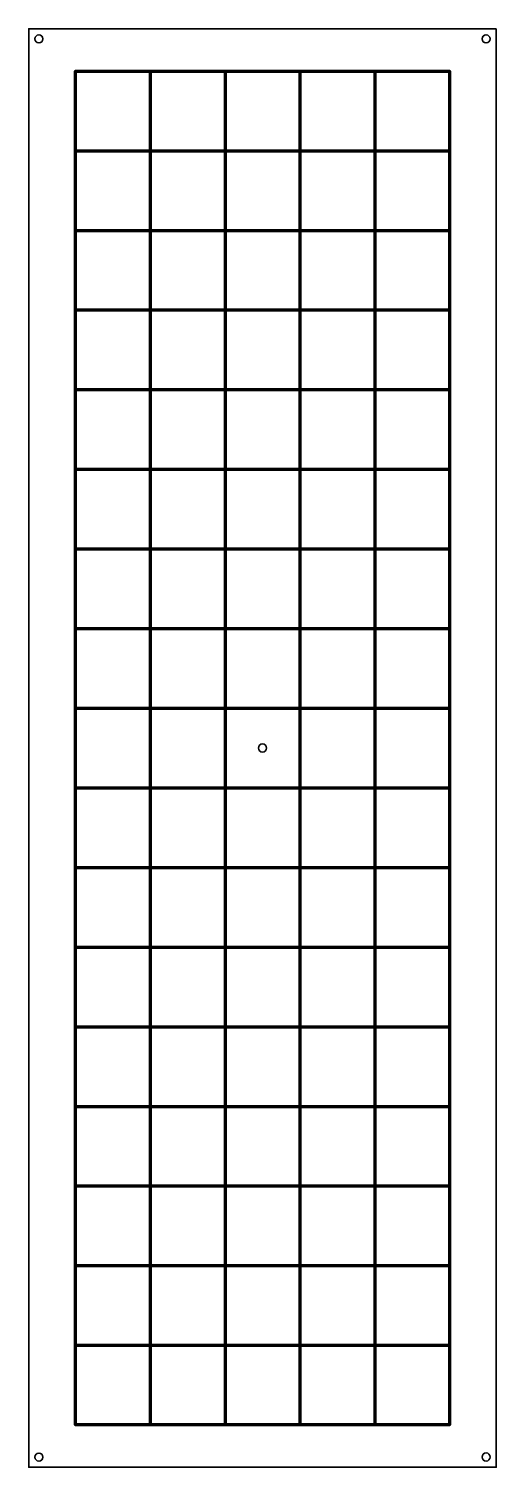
# Model space of a CAD drawing. Header units: inches. Extents: x 10.4 to 19.6, y 1 to 29.
import ezdxf

# ---------------------------------------------------------------- set-up
doc = ezdxf.new("R2010")
doc.units = ezdxf.units.IN
doc.header["$MEASUREMENT"] = 0
doc.layers.add('Layer 1', color=7, linetype='Continuous')

# ---------------------------------------------------------------- blocks, each defined once
blk = doc.blocks.new('block 2')
at = {"layer": 'Layer 1', "color": 7, "lineweight": 35}
blk.add_lwpolyline([(15.079, 15), (15.073, 14.969), (15.056, 14.944), (15.031, 14.927), (15, 14.921), (14.969, 14.927), (14.944, 14.944), (14.927, 14.969), (14.921, 15), (14.927, 15.031), (14.944, 15.056), (14.969, 15.073), (15, 15.079), (15.031, 15.073), (15.056, 15.056), (15.073, 15.031), (15.079, 15)], dxfattribs=at)
blk = doc.blocks.new('block 3')
at = {"layer": 'Layer 1', "color": 7, "lineweight": 35}
blk.add_lwpolyline([(15.079, 15), (15.073, 14.969), (15.056, 14.944), (15.031, 14.927), (15, 14.921), (14.969, 14.927), (14.944, 14.944), (14.927, 14.969), (14.921, 15), (14.927, 15.031), (14.944, 15.056), (14.969, 15.073), (15, 15.079), (15.031, 15.073), (15.056, 15.056), (15.073, 15.031), (15.079, 15)], dxfattribs=at)
blk = doc.blocks.new('block 4')
at = {"layer": 'Layer 1', "color": 7, "lineweight": 35}
blk.add_lwpolyline([(10.715, 28.83), (10.709, 28.8), (10.692, 28.775), (10.667, 28.758), (10.637, 28.752), (10.606, 28.758), (10.581, 28.775), (10.564, 28.8), (10.558, 28.83), (10.564, 28.861), (10.581, 28.886), (10.606, 28.903), (10.637, 28.909), (10.667, 28.903), (10.692, 28.886), (10.709, 28.861), (10.715, 28.83)], dxfattribs=at)
blk = doc.blocks.new('block 5')
at = {"layer": 'Layer 1', "color": 7, "lineweight": 35}
blk.add_lwpolyline([(19.442, 28.83), (19.436, 28.8), (19.419, 28.775), (19.394, 28.758), (19.363, 28.752), (19.333, 28.758), (19.308, 28.775), (19.291, 28.8), (19.285, 28.83), (19.291, 28.861), (19.308, 28.886), (19.333, 28.903), (19.363, 28.909), (19.394, 28.903), (19.419, 28.886), (19.436, 28.861), (19.442, 28.83)], dxfattribs=at)
blk = doc.blocks.new('block 6')
at = {"layer": 'Layer 1', "color": 7, "lineweight": 35}
blk.add_lwpolyline([(10.715, 1.17), (10.709, 1.139), (10.692, 1.114), (10.667, 1.097), (10.637, 1.091), (10.606, 1.097), (10.581, 1.114), (10.564, 1.139), (10.558, 1.17), (10.564, 1.2), (10.581, 1.225), (10.606, 1.242), (10.637, 1.248), (10.667, 1.242), (10.692, 1.225), (10.709, 1.2), (10.715, 1.17)], dxfattribs=at)
blk = doc.blocks.new('block 7')
at = {"layer": 'Layer 1', "color": 7, "lineweight": 35}
blk.add_lwpolyline([(19.442, 1.172), (19.436, 1.141), (19.419, 1.116), (19.394, 1.099), (19.363, 1.093), (19.333, 1.099), (19.308, 1.116), (19.291, 1.141), (19.285, 1.172), (19.291, 1.203), (19.308, 1.228), (19.333, 1.245), (19.363, 1.251), (19.394, 1.245), (19.419, 1.228), (19.436, 1.203), (19.442, 1.172)], dxfattribs=at)
blk = doc.blocks.new('block 8')
at = {"layer": 'Layer 1', "color": 7, "lineweight": 106}
for points in [[(11.352, 28.202), (18.648, 28.202), (18.648, 1.798), (11.352, 1.798), (11.352, 28.202)], [(12.811, 28.202), (12.811, 1.798)], [(14.27, 28.202), (14.27, 1.798)], [(15.729, 28.202), (15.729, 1.798)], [(17.189, 28.202), (17.189, 1.798)], [(11.352, 26.649), (18.648, 26.649)], [(11.352, 25.096), (18.648, 25.096)], [(11.352, 23.543), (18.648, 23.543)], [(11.352, 21.989), (18.648, 21.989)], [(11.352, 20.436), (18.648, 20.436)], [(11.352, 18.883), (18.648, 18.883)], [(11.352, 17.33), (18.648, 17.33)], [(11.352, 15.777), (18.648, 15.777)], [(11.352, 14.223), (18.648, 14.223)], [(11.352, 12.67), (18.648, 12.67)], [(11.352, 11.117), (18.648, 11.117)], [(11.352, 9.564), (18.648, 9.564)], [(11.352, 8.011), (18.648, 8.011)], [(11.352, 6.458), (18.648, 6.458)], [(11.352, 4.904), (18.648, 4.904)], [(11.352, 3.351), (18.648, 3.351)]]:
    blk.add_lwpolyline(points, dxfattribs=at)

msp = doc.modelspace()

# ---------------------------------------------------------------- linework, layer by layer
at = {"layer": 'Layer 1', "color": 7, "lineweight": 35}
msp.add_lwpolyline([(19.56, 29.027), (17.28, 29.027), (15, 29.027), (12.72, 29.027), (10.44, 29.027), (10.44, 22.014), (10.44, 15), (10.44, 7.986), (10.44, 0.973), (12.72, 0.973), (15, 0.973), (17.28, 0.973), (19.56, 0.973), (19.56, 7.986), (19.56, 15), (19.56, 22.014), (19.56, 29.027)], dxfattribs=at)
at = {"layer": 'Layer 1', "color": 7, "lineweight": 106}
msp.add_lwpolyline([(18.648, 1.798), (11.352, 1.798), (11.352, 28.202), (18.648, 28.202), (18.648, 1.798)], dxfattribs=at)

# ---------------------------------------------------------------- block references
at = {"layer": 'Layer 1'}
for name in ['block 4', 'block 5', 'block 8', 'block 2', 'block 3', 'block 6', 'block 7']:
    msp.add_blockref(name, (0, 0), dxfattribs=at)

doc.saveas('drawing.dxf')
